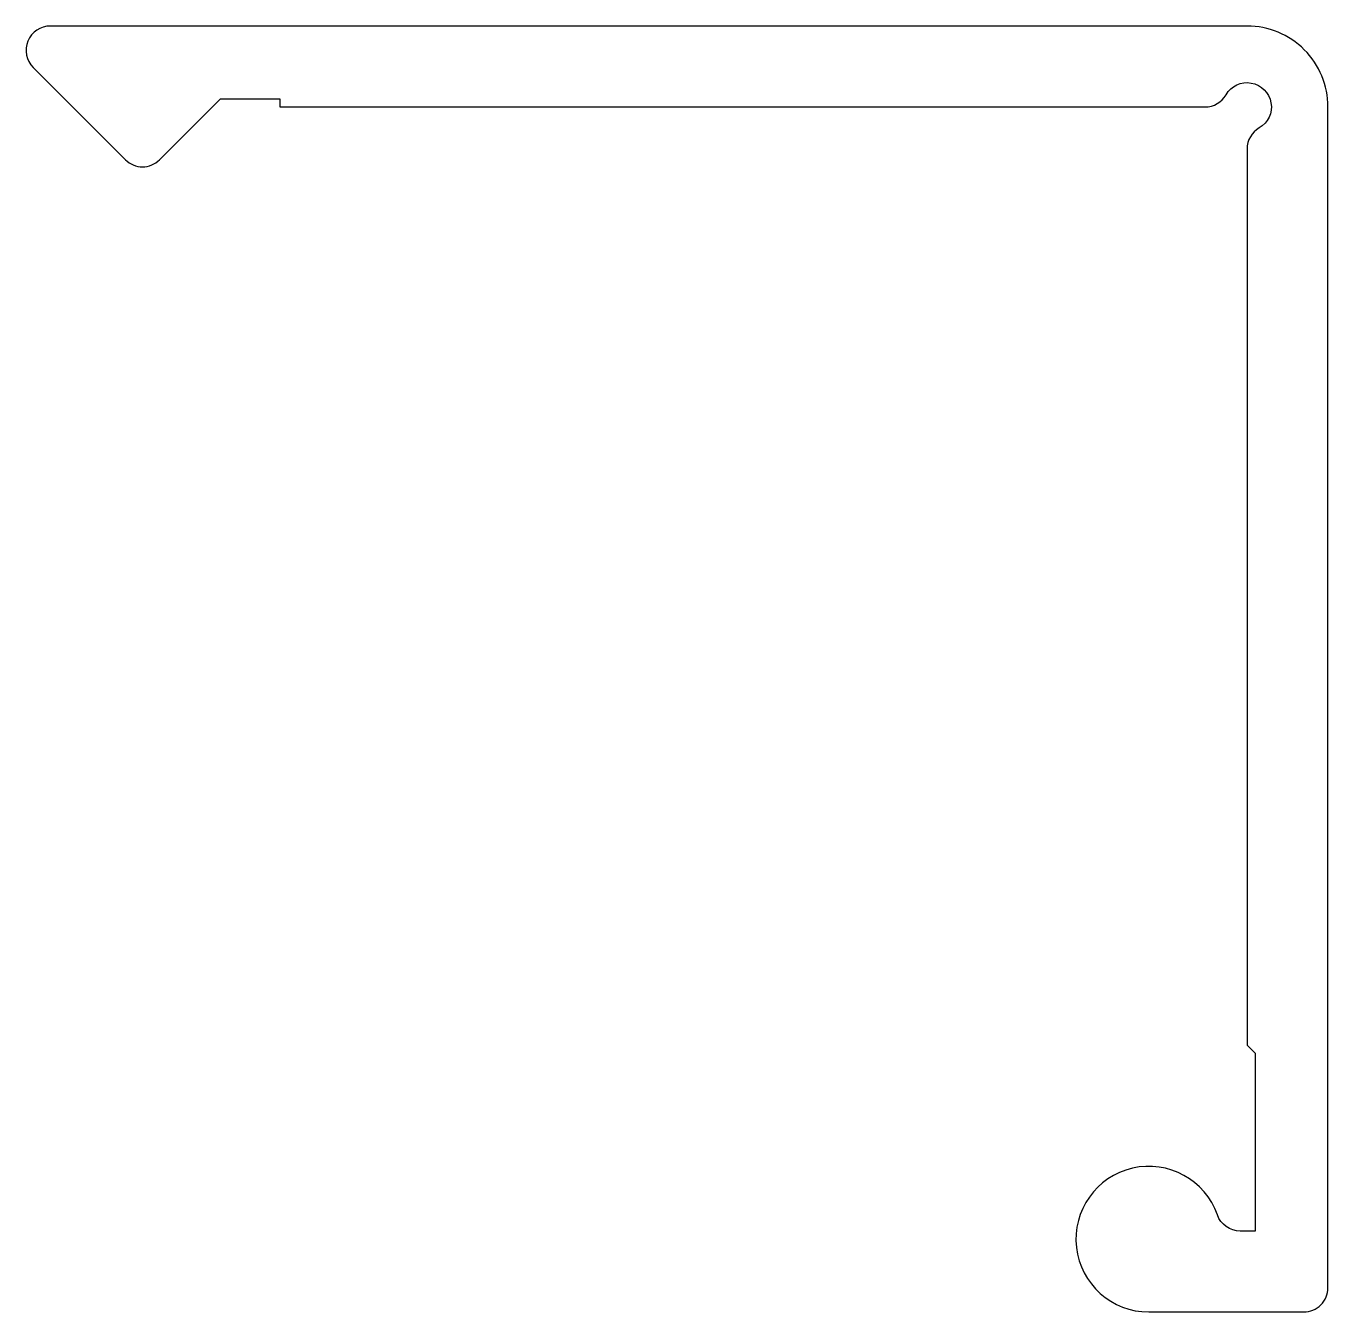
# Model space of a CAD drawing. Extents: x 732.9 to 749, y 422.1 to 438.
import ezdxf

# ---------------------------------------------------------------- set-up
doc = ezdxf.new("R2010")
doc.units = 0
doc.layers.get('0').update_dxf_attribs({"linetype": 'CONTINUOUS'})

msp = doc.modelspace()

# ---------------------------------------------------------------- linework, layer by layer
msp.add_lwpolyline([(748.72, 422.1, 0.414214), (749.02, 422.4), (749.02, 437, 0.414214), (748.02, 438), (733.22, 438, 0.668179), (733.008, 437.488), (734.148, 436.347, 0.414214), (734.572, 436.347), (735.325, 437.1), (736.06, 437.1), (736.06, 437), (747.501, 437, 0.267949), (747.76, 437.15, -1.303225), (748.17, 436.74, 0.267949), (748.02, 436.48), (748.02, 425.4), (748.12, 425.3), (748.12, 423.1), (747.936, 423.1, -0.317837), (747.653, 423.3, 1.931852), (746.804, 422.1)], format="xyb", close=True)

doc.saveas('drawing.dxf')
